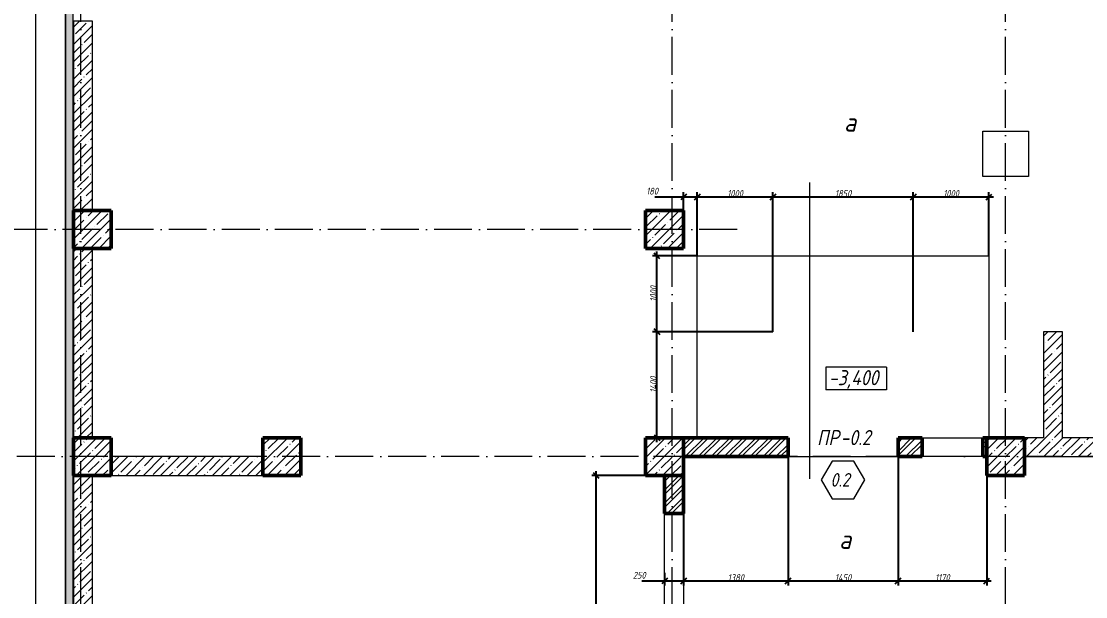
# Model space of a CAD drawing. Header units: millimetres. Extents: x -401725 to 250493, y 305116 to 802890.
# Drawn here: x -353889 to -339845, y 489647 to 497247 of the extents above; entities that cross this region are included whole.
import ezdxf

# ---------------------------------------------------------------- set-up
doc = ezdxf.new("R2010")
doc.units = ezdxf.units.MM
doc.linetypes.add('200_ШТРИХ_ш1п0_6_', pattern=[160, 100, -60])
doc.linetypes.add('50_200_ШТРИХ_1Т_ш5_п1_п1_', pattern=[700, 500, -100, 0, -100])
for name, color, linetype, lineweight in [('A-____-____-DIMS', 7, 'Continuous', 9), ('A-____-NOTE-TEXT', 7, 'Continuous', 9), ('A-DOOR-____-IDEN', 7, 'Continuous', 9), ('A-FLOR-____-OTLN', 7, 'Continuous', 9), ('A-GENM-____-IDEN', 7, 'Continuous', 9), ('A-GENM-____-OTLN', 7, 'Continuous', 9), ('A-WALL-____-MCUT', 7, 'Continuous', 13), ('A-WALL-____-MCUT-1', 7, 'Continuous', 9), ('A-WALL-____-MCUT-2', 7, 'Continuous', 50), ('A-WALL-____-MCUT-3', 7, 'Continuous', 9), ('A-WALL-____-PATT-1', 7, 'Continuous', 9), ('A-WALL-FNSH-MCUT-1', 7, 'Continuous', 9), ('G-____-____-DIMS', 7, 'Continuous', 9), ('S-COLS-____-MCUT', 7, 'Continuous', 50), ('S-COLS-____-OTLN', 7, 'Continuous', 9), ('S-GRID-____-OTLN-1', 7, '50_200_ШТРИХ_1Т_ш5_п1_п1_', 9)]:
    doc.layers.add(name, color=color, linetype=linetype, lineweight=lineweight)
for name, color, linetype, lineweight, true_color in [('A-DETL-GENF-OTLN-4', 9, '200_ШТРИХ_ш1п0_6_', 9, 0x808080), ('A-DETL-GENF-OTLN-5', 7, 'Continuous', 5, 0xc0c0c0), ('A-WALL-____-OTLN-1', 7, 'Continuous', 9, 0x800000), ('A-WALL-____-PATT-2', 7, 'Continuous', 9, 0x787878)]:
    doc.layers.add(name, color=color, linetype=linetype, lineweight=lineweight, true_color=true_color)
doc.styles.add('ISOCPEUR_I', font='isocpeui.ttf', dxfattribs={"width": 0.9, "height": 2.5})
doc.styles.add('ISOCPEUR_I_2', font='isocpeui.ttf', dxfattribs={"width": 0.85, "height": 2.3})
doc.styles.add('ISOCPEUR_I_6', font='isocpeui.ttf', dxfattribs={"width": 0.85, "height": 3.5})
doc.styles.add('ISOCPEUR_I_7', font='isocpeui.ttf', dxfattribs={"width": 0.9, "height": 90})
doc.dimstyles.new('ISO-1_8_0_9К_СРЕДНИЙ_Кладочные', dxfattribs={"dimscale": 304.8, "dimtxt": 89.638306, "dimasz": 0.246063, "dimexe": 0.19685, "dimexo": 0, "dimgap": 0, "dimtad": 1, "dimdec": 3, "dimrnd": 0.001, "dimdsep": 46, "dimtxsty": 'ISOCPEUR_I_7', "dimblk1": 'OBLIQUE', "dimblk2": 'OBLIQUE', "dimsah": 1, "dimcen": 0.09, "dimdle": 0.19685, "dimazin": 0, "dimtfac": 1, "dimtdec": 4, "dimtix": 1, "dimtmove": 2, "dimatfit": 3, "dimfxl": 1, "dimtvp": 1, "dimtolj": 1, "dimtzin": 0, "dimarcsym": 2})
doc.dimstyles.new('ISO-1_8_0_9К_СРЕДНИЙ_Кладочные_2', dxfattribs={"dimscale": 304.8, "dimtxt": 89.638306, "dimasz": 0.246063, "dimexe": 0.19685, "dimexo": 0, "dimgap": 0, "dimtad": 1, "dimdec": 3, "dimrnd": 0.001, "dimdsep": 46, "dimtxsty": 'ISOCPEUR_I_7', "dimblk1": 'OBLIQUE', "dimblk2": 'OBLIQUE', "dimsah": 1, "dimcen": 0.09, "dimdle": 0.19685, "dimazin": 0, "dimtfac": 1, "dimtdec": 4, "dimtix": 1, "dimtmove": 1, "dimatfit": 3, "dimfxl": 1, "dimtvp": 1, "dimtolj": 1, "dimtzin": 0, "dimarcsym": 2})
pattern_1 = [(45, (-350751.34, 459015.94), (-85.5366, 85.5366), []), (45, (-350694.32, 459015.94), (-85.5366, 85.5366), [])]
pattern_2 = [(45, (-350751.34, 459015.94), (-114.04925, 114.04925), []), (45, (-350637.3, 459015.94), (-114.04925, 114.04925), [201.612, -40.322, 3.353, -36.97])]

# ---------------------------------------------------------------- blocks, each defined once
blk = doc.blocks.new('BSC_Колонна _Прямоугольная - 500х500-25976076-АР1_Кладочный план подвала в осях 1-64_А-ГГ')
at = {"layer": 'S-COLS-____-OTLN'}
h = blk.add_hatch(dxfattribs=at)
h.set_pattern_fill('FP_6', color=256, style=0, pattern_type=2)
h.set_pattern_definition([(45, (-9850, -32481.04), (-114.04925, 114.04925), []), (45, (-9735.95, -32481.04), (-114.04925, 114.04925), [201.613, -40.323, 3.353, -36.97])])
h.paths.add_polyline_path([(-250, -250), (250, -250), (250, 250), (-250, 250)], flags=0)
at = {"layer": 'S-COLS-____-MCUT'}
for p, q in [((250, 250), (-250, 250)), ((-250, 250), (-250, -250)), ((250, -250), (250, 250)), ((-250, -250), (250, -250))]:
    blk.add_line(p, q, dxfattribs=at)
blk = doc.blocks.new('BSC_Колонна _Прямоугольная - 500х500-V42-АР1_Кладочный план подвала в осях 1-64_А-ГГ')
at = {"layer": 'S-COLS-____-OTLN'}
h = blk.add_hatch(dxfattribs=at)
h.set_pattern_fill('FP_53', color=256, style=0, pattern_type=2)
h.set_pattern_definition([(45, (2200, -32481.04), (-114.04925, 114.04925), []), (45, (2314.05, -32481.04), (-114.04925, 114.04925), [201.613, -40.323, 3.353, -36.97])])
h.paths.add_polyline_path([(-250, -250), (250, -250), (250, 250), (-250, 250)], flags=0)
at = {"layer": 'S-COLS-____-MCUT'}
for p, q in [((250, 250), (-250, 250)), ((-250, 250), (-250, -250)), ((250, -250), (250, 250)), ((-250, -250), (250, -250))]:
    blk.add_line(p, q, dxfattribs=at)
blk = doc.blocks.new('BSC_Колонна _Прямоугольная - 500х500-V43-АР1_Кладочный план подвала в осях 1-64_А-ГГ')
at = {"layer": 'S-COLS-____-OTLN'}
h = blk.add_hatch(dxfattribs=at)
h.set_pattern_fill('FP_54', color=256, style=0, pattern_type=2)
h.set_pattern_definition([(45, (-5350, -32481.04), (-114.04925, 114.04925), []), (45, (-5235.95, -32481.04), (-114.04925, 114.04925), [201.613, -40.323, 3.353, -36.97])])
h.paths.add_polyline_path([(-250, -250), (250, -250), (250, 250), (-250, 250)], flags=0)
at = {"layer": 'S-COLS-____-MCUT'}
for p, q in [((250, 250), (-250, 250)), ((-250, 250), (-250, -250)), ((250, -250), (250, 250)), ((-250, -250), (250, -250))]:
    blk.add_line(p, q, dxfattribs=at)
blk = doc.blocks.new('BSC_Колонна _Прямоугольная - 500х500-V54-АР1_Кладочный план подвала в осях 1-64_А-ГГ')
at = {"layer": 'S-COLS-____-OTLN'}
h = blk.add_hatch(dxfattribs=at)
h.set_pattern_fill('FP_65', color=256, style=0, pattern_type=2)
h.set_pattern_definition([(45, (2200, -35481.04), (-114.04925, 114.04925), []), (45, (2314.05, -35481.04), (-114.04925, 114.04925), [201.613, -40.323, 3.353, -36.97])])
h.paths.add_polyline_path([(-250, -250), (250, -250), (250, 250), (-250, 250)], flags=0)
at = {"layer": 'S-COLS-____-MCUT'}
for p, q in [((250, 250), (-250, 250)), ((-250, 250), (-250, -250)), ((250, -250), (250, 250)), ((-250, -250), (250, -250))]:
    blk.add_line(p, q, dxfattribs=at)
blk = doc.blocks.new('BSC_Колонна _Прямоугольная - 500х500-V55-АР1_Кладочный план подвала в осях 1-64_А-ГГ')
at = {"layer": 'S-COLS-____-OTLN'}
h = blk.add_hatch(dxfattribs=at)
h.set_pattern_fill('FP_66', color=256, style=0, pattern_type=2)
h.set_pattern_definition([(45, (-5350, -35481.04), (-114.04925, 114.04925), []), (45, (-5235.95, -35481.04), (-114.04925, 114.04925), [201.613, -40.323, 3.353, -36.97])])
h.paths.add_polyline_path([(-250, -250), (250, -250), (250, 250), (-250, 250)], flags=0)
at = {"layer": 'S-COLS-____-MCUT'}
for p, q in [((250, 250), (-250, 250)), ((-250, 250), (-250, -250)), ((250, -250), (250, 250)), ((-250, -250), (250, -250))]:
    blk.add_line(p, q, dxfattribs=at)
blk = doc.blocks.new('BSC_Колонна _Прямоугольная - 500х500-V147-АР1_Кладочный план подвала в осях 1-64_А-ГГ')
at = {"layer": 'S-COLS-____-OTLN'}
h = blk.add_hatch(dxfattribs=at)
h.set_pattern_fill('FP_163', color=256, style=0, pattern_type=2)
h.set_pattern_definition([(45, (-300, -32481.04), (-114.04925, 114.04925), []), (45, (-185.95, -32481.04), (-114.04925, 114.04925), [201.613, -40.323, 3.353, -36.97])])
h.paths.add_polyline_path([(-250, -250), (250, -250), (250, 250), (-250, 250)], flags=0)
at = {"layer": 'S-COLS-____-MCUT'}
for p, q in [((250, 250), (-250, 250)), ((-250, 250), (-250, -250)), ((250, -250), (250, 250)), ((-250, -250), (250, -250))]:
    blk.add_line(p, q, dxfattribs=at)
blk = doc.blocks.new('АР_Перемычка - АР_Перемычка-28769347-АР1_Кладочный план подвала в осях 1-64_А-ГГ')
at = {"layer": 'A-GENM-____-OTLN'}
blk.add_line((-250, -125), (-243, -125), dxfattribs=at)
blk = doc.blocks.new('DET_L_Имитация разреза_ISO2-5 - Вправо-27490000-АР1_Кладочный план подвала в осях 1-64_А-ГГ')
at = {"layer": 'A-DETL-GENF-OTLN-5'}
blk.add_line((143, 0), (4057, 0), dxfattribs=at)
blk = doc.blocks.new('Высотные отметки - 9_5х3_5_h_-17668430-АР1_Кладочный план подвала в осях 1-64_А-ГГ')
at = {"layer": 'G-____-____-DIMS'}
for p, q in [((-4, 3), (-4, 0)), ((4, 3), (-4, 3)), ((4, 3), (4, 0)), ((4, 0), (-4, 0))]:
    blk.add_line(p, q, dxfattribs=at)
blk = doc.blocks.new('_Oblique')
at = {"color": 0, "linetype": 'ByBlock', "lineweight": -2}
blk.add_line((-0.5, -0.5), (0.5, 0.5), dxfattribs=at)
blk = doc.blocks.new('*D8252')
at = {"layer": 'A-____-____-DIMS', "color": 0, "lineweight": -2, "transparency": 16777216}
for p, q in [((-345530, 494928), (-345151, 494928)), ((-345211, 494928), (-344911, 494928)), ((-345151, 494747), (-345151, 494988)), ((-344971, 494147), (-344971, 494988))]:
    blk.add_line(p, q, dxfattribs=at)
at = {"layer": 'Defpoints', "color": 0, "transparency": 16777216}
for p in [(-344971, 494928), (-345151, 494747), (-344971, 494147)]:
    blk.add_point(p, dxfattribs=at)
at = {"layer": 'A-____-____-DIMS', "color": 0, "lineweight": -2, "transparency": 16777216, "xscale": 75, "yscale": 75, "zscale": 75, "rotation": 180}
blk.add_blockref('_Oblique', (-345151, 494928), dxfattribs=at)
at = {"layer": 'A-____-____-DIMS', "color": 0, "lineweight": -2, "transparency": 16777216, "xscale": 75, "yscale": 75, "zscale": 75}
blk.add_blockref('_Oblique', (-344971, 494928), dxfattribs=at)
at = {"layer": 'A-____-____-DIMS', "color": 0, "transparency": 16777216, "insert": (-345644, 495048), "char_height": 90, "width": 368.21, "attachment_point": 1, "line_spacing_factor": 1.149209, "style": 'ISOCPEUR_I_7'}
blk.add_mtext('\\A1;180', dxfattribs=at)
blk = doc.blocks.new('*D8253')
at = {"layer": 'A-____-____-DIMS', "color": 0, "lineweight": -2, "transparency": 16777216}
for p, q in [((-345031, 494928), (-343911, 494928)), ((-344971, 494147), (-344971, 494988)), ((-343971, 493147), (-343971, 494988))]:
    blk.add_line(p, q, dxfattribs=at)
at = {"layer": 'Defpoints', "color": 0, "transparency": 16777216}
for p in [(-343971, 494928), (-344971, 494147), (-343971, 493147)]:
    blk.add_point(p, dxfattribs=at)
at = {"layer": 'A-____-____-DIMS', "color": 0, "lineweight": -2, "transparency": 16777216, "xscale": 75, "yscale": 75, "zscale": 75, "rotation": 180}
blk.add_blockref('_Oblique', (-344971, 494928), dxfattribs=at)
at = {"layer": 'A-____-____-DIMS', "color": 0, "lineweight": -2, "transparency": 16777216, "xscale": 75, "yscale": 75, "zscale": 75}
blk.add_blockref('_Oblique', (-343971, 494928), dxfattribs=at)
at = {"layer": 'A-____-____-DIMS', "color": 0, "transparency": 16777216, "insert": (-344471, 494973), "char_height": 90, "width": 504.73, "attachment_point": 5, "style": 'ISOCPEUR_I_7'}
blk.add_mtext('\\A1;1000', dxfattribs=at)
blk = doc.blocks.new('*D8254')
at = {"layer": 'A-____-____-DIMS', "color": 0, "lineweight": -2, "transparency": 16777216}
for p, q in [((-344031, 494928), (-342061, 494928)), ((-343971, 493147), (-343971, 494988)), ((-342121, 493147), (-342121, 494988))]:
    blk.add_line(p, q, dxfattribs=at)
at = {"layer": 'Defpoints', "color": 0, "transparency": 16777216}
for p in [(-342121, 494928), (-343971, 493147), (-342121, 493147)]:
    blk.add_point(p, dxfattribs=at)
at = {"layer": 'A-____-____-DIMS', "color": 0, "lineweight": -2, "transparency": 16777216, "xscale": 75, "yscale": 75, "zscale": 75, "rotation": 180}
blk.add_blockref('_Oblique', (-343971, 494928), dxfattribs=at)
at = {"layer": 'A-____-____-DIMS', "color": 0, "lineweight": -2, "transparency": 16777216, "xscale": 75, "yscale": 75, "zscale": 75}
blk.add_blockref('_Oblique', (-342121, 494928), dxfattribs=at)
at = {"layer": 'A-____-____-DIMS', "color": 0, "transparency": 16777216, "insert": (-343046, 494973), "char_height": 90, "width": 504.73, "attachment_point": 5, "style": 'ISOCPEUR_I_7'}
blk.add_mtext('\\A1;1850', dxfattribs=at)
blk = doc.blocks.new('*D8255')
at = {"layer": 'A-____-____-DIMS', "color": 0, "lineweight": -2, "transparency": 16777216}
for p, q in [((-342181, 494928), (-341061, 494928)), ((-342121, 493147), (-342121, 494988)), ((-341121, 494147), (-341121, 494988))]:
    blk.add_line(p, q, dxfattribs=at)
at = {"layer": 'Defpoints', "color": 0, "transparency": 16777216}
for p in [(-341121, 494928), (-341121, 494147), (-342121, 493147)]:
    blk.add_point(p, dxfattribs=at)
at = {"layer": 'A-____-____-DIMS', "color": 0, "lineweight": -2, "transparency": 16777216, "xscale": 75, "yscale": 75, "zscale": 75, "rotation": 180}
blk.add_blockref('_Oblique', (-342121, 494928), dxfattribs=at)
at = {"layer": 'A-____-____-DIMS', "color": 0, "lineweight": -2, "transparency": 16777216, "xscale": 75, "yscale": 75, "zscale": 75}
blk.add_blockref('_Oblique', (-341121, 494928), dxfattribs=at)
at = {"layer": 'A-____-____-DIMS', "color": 0, "transparency": 16777216, "insert": (-341621, 494973), "char_height": 90, "width": 504.73, "attachment_point": 5, "style": 'ISOCPEUR_I_7'}
blk.add_mtext('\\A1;1000', dxfattribs=at)
blk = doc.blocks.new('*D8256')
at = {"layer": 'A-____-____-DIMS', "color": 0, "lineweight": -2, "transparency": 16777216}
for p, q in [((-343971, 493147), (-345562, 493147)), ((-345502, 491687), (-345502, 493207)), ((-345151, 491747), (-345562, 491747))]:
    blk.add_line(p, q, dxfattribs=at)
at = {"layer": 'Defpoints', "color": 0, "transparency": 16777216}
for p in [(-345502, 493147), (-343971, 493147), (-345151, 491747)]:
    blk.add_point(p, dxfattribs=at)
at = {"layer": 'A-____-____-DIMS', "color": 0, "lineweight": -2, "transparency": 16777216, "xscale": 75, "yscale": 75, "zscale": 75}
for p, rotation in [((-345502, 493147), 90), ((-345502, 491747), 270)]:
    blk.add_blockref('_Oblique', p, dxfattribs=dict(at, rotation=rotation))
at = {"layer": 'A-____-____-DIMS', "color": 0, "transparency": 16777216, "insert": (-345547, 492447), "char_height": 90, "width": 521.28, "attachment_point": 5, "rotation": 90, "style": 'ISOCPEUR_I_7'}
blk.add_mtext('\\A1;1400', dxfattribs=at)
blk = doc.blocks.new('*D8257')
at = {"layer": 'A-____-____-DIMS', "color": 0, "lineweight": -2, "transparency": 16777216}
for p, q in [((-344971, 494147), (-345562, 494147)), ((-345502, 493087), (-345502, 494207)), ((-343971, 493147), (-345562, 493147))]:
    blk.add_line(p, q, dxfattribs=at)
at = {"layer": 'Defpoints', "color": 0, "transparency": 16777216}
for p in [(-345502, 494147), (-344971, 494147), (-343971, 493147)]:
    blk.add_point(p, dxfattribs=at)
at = {"layer": 'A-____-____-DIMS', "color": 0, "lineweight": -2, "transparency": 16777216, "xscale": 75, "yscale": 75, "zscale": 75}
for p, rotation in [((-345502, 494147), 90), ((-345502, 493147), 270)]:
    blk.add_blockref('_Oblique', p, dxfattribs=dict(at, rotation=rotation))
at = {"layer": 'A-____-____-DIMS', "color": 0, "transparency": 16777216, "insert": (-345547, 493647), "char_height": 90, "width": 504.73, "attachment_point": 5, "rotation": 90, "style": 'ISOCPEUR_I_7'}
blk.add_mtext('\\A1;1000', dxfattribs=at)
blk = doc.blocks.new('Марка проема - марка проема-27336095-АР1_Кладочный план подвала в осях 1-64_А-ГГ')
at = {"layer": 'A-DOOR-____-IDEN'}
for p, q in [((-1.44, 0.16), (-2.88, -2.33)), ((1.44, 0.16), (-1.44, 0.16)), ((2.88, -2.33), (1.44, 0.16)), ((-2.88, -2.33), (-1.44, -4.82)), ((1.44, -4.82), (2.88, -2.33)), ((-1.44, -4.82), (1.44, -4.82))]:
    blk.add_line(p, q, dxfattribs=at)
blk = doc.blocks.new('*D8298')
at = {"layer": 'A-____-____-DIMS', "color": 0, "lineweight": -2, "transparency": 16777216}
for p, q in [((-346302, 485687), (-346302, 491307)), ((-345651, 491247), (-346362, 491247)), ((-345651, 485747), (-346362, 485747))]:
    blk.add_line(p, q, dxfattribs=at)
at = {"layer": 'Defpoints', "color": 0, "transparency": 16777216}
for p in [(-346302, 491247), (-345651, 491247), (-345651, 485747)]:
    blk.add_point(p, dxfattribs=at)
at = {"layer": 'A-____-____-DIMS', "color": 0, "lineweight": -2, "transparency": 16777216, "xscale": 75, "yscale": 75, "zscale": 75}
for p, rotation in [((-346302, 491247), 90), ((-346302, 485747), 270)]:
    blk.add_blockref('_Oblique', p, dxfattribs=dict(at, rotation=rotation))
at = {"layer": 'A-____-____-DIMS', "color": 0, "transparency": 16777216, "insert": (-346347, 488497), "char_height": 90, "width": 546.1, "attachment_point": 5, "rotation": 90, "style": 'ISOCPEUR_I_7'}
blk.add_mtext('\\A1;5500', dxfattribs=at)
blk = doc.blocks.new('*D8299')
at = {"layer": 'A-____-____-DIMS', "color": 0, "lineweight": -2, "transparency": 16777216}
for p, q in [((-345151, 491497), (-345151, 489796)), ((-345401, 489962), (-345401, 489796)), ((-345702, 489856), (-345401, 489856)), ((-345461, 489856), (-345091, 489856))]:
    blk.add_line(p, q, dxfattribs=at)
at = {"layer": 'Defpoints', "color": 0, "transparency": 16777216}
for p in [(-345151, 491497), (-345401, 489962), (-345151, 489856)]:
    blk.add_point(p, dxfattribs=at)
at = {"layer": 'A-____-____-DIMS', "color": 0, "lineweight": -2, "transparency": 16777216, "xscale": 75, "yscale": 75, "zscale": 75, "rotation": 180}
blk.add_blockref('_Oblique', (-345401, 489856), dxfattribs=at)
at = {"layer": 'A-____-____-DIMS', "color": 0, "lineweight": -2, "transparency": 16777216, "xscale": 75, "yscale": 75, "zscale": 75}
blk.add_blockref('_Oblique', (-345151, 489856), dxfattribs=at)
at = {"layer": 'A-____-____-DIMS', "color": 0, "transparency": 16777216, "insert": (-345820, 489976), "char_height": 90, "width": 409.58, "attachment_point": 1, "line_spacing_factor": 1.149209, "style": 'ISOCPEUR_I_7'}
blk.add_mtext('\\A1;250', dxfattribs=at)
blk = doc.blocks.new('*D8300')
at = {"layer": 'A-____-____-DIMS', "color": 0, "lineweight": -2, "transparency": 16777216}
for p, q in [((-345151, 491497), (-345151, 489796)), ((-343771, 491489), (-343771, 489796)), ((-345211, 489856), (-343711, 489856))]:
    blk.add_line(p, q, dxfattribs=at)
at = {"layer": 'Defpoints', "color": 0, "transparency": 16777216}
for p in [(-345151, 491497), (-343771, 491489), (-343771, 489856)]:
    blk.add_point(p, dxfattribs=at)
at = {"layer": 'A-____-____-DIMS', "color": 0, "lineweight": -2, "transparency": 16777216, "xscale": 75, "yscale": 75, "zscale": 75, "rotation": 180}
blk.add_blockref('_Oblique', (-345151, 489856), dxfattribs=at)
at = {"layer": 'A-____-____-DIMS', "color": 0, "lineweight": -2, "transparency": 16777216, "xscale": 75, "yscale": 75, "zscale": 75}
blk.add_blockref('_Oblique', (-343771, 489856), dxfattribs=at)
at = {"layer": 'A-____-____-DIMS', "color": 0, "transparency": 16777216, "insert": (-344461, 489901), "char_height": 90, "width": 504.73, "attachment_point": 5, "style": 'ISOCPEUR_I_7'}
blk.add_mtext('\\A1;1380', dxfattribs=at)
blk = doc.blocks.new('*D8301')
at = {"layer": 'A-____-____-DIMS', "color": 0, "lineweight": -2, "transparency": 16777216}
for p, q in [((-343771, 491489), (-343771, 489796)), ((-342321, 491489), (-342321, 489796)), ((-343831, 489856), (-342261, 489856))]:
    blk.add_line(p, q, dxfattribs=at)
at = {"layer": 'Defpoints', "color": 0, "transparency": 16777216}
for p in [(-343771, 491489), (-342321, 491489), (-342321, 489856)]:
    blk.add_point(p, dxfattribs=at)
at = {"layer": 'A-____-____-DIMS', "color": 0, "lineweight": -2, "transparency": 16777216, "xscale": 75, "yscale": 75, "zscale": 75, "rotation": 180}
blk.add_blockref('_Oblique', (-343771, 489856), dxfattribs=at)
at = {"layer": 'A-____-____-DIMS', "color": 0, "lineweight": -2, "transparency": 16777216, "xscale": 75, "yscale": 75, "zscale": 75}
blk.add_blockref('_Oblique', (-342321, 489856), dxfattribs=at)
at = {"layer": 'A-____-____-DIMS', "color": 0, "transparency": 16777216, "insert": (-343046, 489901), "char_height": 90, "width": 521.28, "attachment_point": 5, "style": 'ISOCPEUR_I_7'}
blk.add_mtext('\\A1;1450', dxfattribs=at)
blk = doc.blocks.new('*D8302')
at = {"layer": 'A-____-____-DIMS', "color": 0, "lineweight": -2, "transparency": 16777216}
for p, q in [((-342321, 491489), (-342321, 489796)), ((-341151, 491497), (-341151, 489796)), ((-342381, 489856), (-341091, 489856))]:
    blk.add_line(p, q, dxfattribs=at)
at = {"layer": 'Defpoints', "color": 0, "transparency": 16777216}
for p in [(-342321, 491489), (-341151, 491497), (-341151, 489856)]:
    blk.add_point(p, dxfattribs=at)
at = {"layer": 'A-____-____-DIMS', "color": 0, "lineweight": -2, "transparency": 16777216, "xscale": 75, "yscale": 75, "zscale": 75, "rotation": 180}
blk.add_blockref('_Oblique', (-342321, 489856), dxfattribs=at)
at = {"layer": 'A-____-____-DIMS', "color": 0, "lineweight": -2, "transparency": 16777216, "xscale": 75, "yscale": 75, "zscale": 75}
blk.add_blockref('_Oblique', (-341151, 489856), dxfattribs=at)
at = {"layer": 'A-____-____-DIMS', "color": 0, "transparency": 16777216, "insert": (-341736, 489901), "char_height": 90, "width": 463.36, "attachment_point": 5, "style": 'ISOCPEUR_I_7'}
blk.add_mtext('\\A1;1170', dxfattribs=at)

msp = doc.modelspace()

# ---------------------------------------------------------------- hatches: boundary and pattern name
at = {"layer": 'A-WALL-____-PATT-1'}
h = msp.add_hatch(dxfattribs=at)
h.set_pattern_fill('FP_91', color=256, style=0, pattern_type=2)
h.set_pattern_definition([(0, (-350751.34, 459015.94), (120.968, 69.841), [80.645, -161.29]), (120, (-350751.34, 459015.94), (-120.96808, 69.84086), [80.645, -161.29]), (60, (-350751.34, 459015.94), (-8e-05, 139.68186), [0, -161.29, 80.645, 0])])
h.paths.add_polyline_path([(-353203.3432, 456994.983), (-353203.3432, 506748.983), (-353303.3432, 506748.983), (-353303.3432, 456994.983)], flags=0)
h = msp.add_hatch(dxfattribs=at)
h.set_pattern_fill('FP_1', color=256, style=0, pattern_type=2)
h.set_pattern_definition(pattern_2)
h.paths.add_polyline_path([(-352951.3432, 494746.983), (-352951.3432, 497246.6355), (-353201.3432, 497246.6355), (-353201.3432, 494746.983)], flags=0)
h = msp.add_hatch(dxfattribs=at)
h.set_pattern_fill('FP_1', color=256, style=0, pattern_type=2)
h.set_pattern_definition(pattern_2)
h.paths.add_polyline_path([(-352951.3432, 491746.983), (-352951.3432, 494246.983), (-353201.3432, 494246.983), (-353201.3432, 491746.983)], flags=0)
h = msp.add_hatch(dxfattribs=at)
h.set_pattern_fill('FP_1', color=256, style=0, pattern_type=2)
h.set_pattern_definition(pattern_2)
h.paths.add_polyline_path([(-340151.3432, 491746.983), (-340151.3432, 493146.983), (-340401.3432, 493146.983), (-340401.3432, 491746.983)], flags=0)
h = msp.add_hatch(dxfattribs=at)
h.set_pattern_fill('FP_1', color=256, style=0, pattern_type=2)
h.set_pattern_definition(pattern_2)
h.paths.add_polyline_path([(-336851.3432, 491496.983), (-336851.3432, 491746.983), (-340651.3432, 491746.983), (-340651.3432, 491496.983)], flags=0)
h = msp.add_hatch(dxfattribs=at)
h.set_pattern_fill('FP_1', color=256, style=0, pattern_type=2)
h.set_pattern_definition(pattern_2)
h.paths.add_polyline_path([(-350701.3432, 491246.983), (-350701.3432, 491496.983), (-352701.3432, 491496.983), (-352701.3432, 491246.983), (-350766.7111, 491246.983)], flags=0)
h = msp.add_hatch(dxfattribs=at)
h.set_pattern_fill('FP_1', color=256, style=0, pattern_type=2)
h.set_pattern_definition(pattern_2)
h.paths.add_polyline_path([(-352951.3432, 485746.983), (-352951.3432, 491246.983), (-353201.3432, 491246.983), (-353201.3432, 485746.983)], flags=0)
at = {"layer": 'A-WALL-____-PATT-2'}
h = msp.add_hatch(dxfattribs=at)
h.set_pattern_fill('FP_5', color=256, style=0, pattern_type=2)
h.set_pattern_definition(pattern_1)
h.paths.add_polyline_path([(-341151.3432, 491496.983), (-341151.3432, 491746.983), (-341201.3432, 491746.983), (-341201.3432, 491496.983)], flags=0)
h.paths.add_polyline_path([(-342321.3432, 491496.983), (-342001.3432, 491496.983), (-342001.3432, 491746.983), (-342321.3432, 491746.983)], flags=0)
h.paths.add_polyline_path([(-343771.3432, 491496.983), (-343771.3432, 491746.983), (-345151.3432, 491746.983), (-345151.3432, 491496.983)], flags=0)
h = msp.add_hatch(dxfattribs=at)
h.set_pattern_fill('FP_5', color=256, style=0, pattern_type=2)
h.set_pattern_definition(pattern_1)
h.paths.add_polyline_path([(-345151.3432, 485746.983), (-345151.3432, 489446.983), (-345401.3432, 489446.983), (-345401.3432, 485746.983)], flags=0)
h.paths.add_polyline_path([(-345401.3432, 490746.983), (-345151.3432, 490746.983), (-345151.3432, 491246.983), (-345401.3432, 491246.983)], flags=0)

# ---------------------------------------------------------------- linework, layer by layer
at = {"layer": 'A-FLOR-____-OTLN'}
for p, q in [((-353701.3432, 507246.983), (-353701.3432, 468546.983)), ((-341200.4187, 495196.983), (-341200.4187, 495796.983)), ((-341200.4187, 495796.983), (-340600.4187, 495796.983)), ((-340600.4187, 495796.983), (-340600.4187, 495196.983)), ((-340600.4187, 495196.983), (-341200.4187, 495196.983)), ((-344971.3432, 491746.983), (-344971.3432, 494146.983)), ((-344971.3432, 494146.983), (-341121.3432, 494146.983)), ((-341121.3432, 494146.983), (-341121.3432, 491746.983)), ((-343771.3432, 491496.983), (-342321.3432, 491496.983))]:
    msp.add_line(p, q, dxfattribs=at)
at = {"layer": 'A-WALL-____-MCUT'}
for p, q in [((-353311.3432, 506856.983), (-353311.3432, 456986.983)), ((-353303.3432, 456994.983), (-353303.3432, 506848.983))]:
    msp.add_line(p, q, dxfattribs=at)
at = {"layer": 'A-WALL-____-MCUT-1'}
for p, q in [((-352951.3432, 497246.6355), (-353201.3432, 497246.6355)), ((-353201.3432, 497246.6355), (-353201.3432, 494746.983)), ((-352951.3432, 494746.983), (-352951.3432, 497246.6355)), ((-353201.3432, 494246.983), (-353201.3432, 491746.983)), ((-352951.3432, 491746.983), (-352951.3432, 494246.983)), ((-340151.3432, 493146.983), (-340401.3432, 493146.983)), ((-340401.3432, 493146.983), (-340401.3432, 491746.983)), ((-340151.3432, 491746.983), (-340151.3432, 493146.983)), ((-340401.3432, 491746.983), (-340651.3432, 491746.983)), ((-338851.3432, 491746.983), (-340151.3432, 491746.983)), ((-350701.3432, 491496.983), (-352701.3432, 491496.983)), ((-340651.3432, 491496.983), (-336851.3432, 491496.983)), ((-353201.3432, 491246.983), (-353201.3432, 485746.983)), ((-352951.3432, 485746.983), (-352951.3432, 491246.983)), ((-352701.3432, 491246.983), (-350701.3432, 491246.983))]:
    msp.add_line(p, q, dxfattribs=at)
at = {"layer": 'A-WALL-____-MCUT-2'}
for p, q in [((-343771.3432, 491746.983), (-345151.3432, 491746.983)), ((-343771.3432, 491496.983), (-343771.3432, 491746.983)), ((-342001.3432, 491746.983), (-342321.3432, 491746.983)), ((-342321.3432, 491746.983), (-342321.3432, 491496.983)), ((-342001.3432, 491496.983), (-342001.3432, 491746.983)), ((-341151.3432, 491746.983), (-341201.3432, 491746.983)), ((-341201.3432, 491746.983), (-341201.3432, 491496.983)), ((-345151.3432, 491496.983), (-343771.3432, 491496.983)), ((-342321.3432, 491496.983), (-342001.3432, 491496.983)), ((-341201.3432, 491496.983), (-341151.3432, 491496.983)), ((-345401.3432, 491246.983), (-345401.3432, 490746.983)), ((-345151.3432, 490746.983), (-345151.3432, 491246.983)), ((-345401.3432, 490746.983), (-345151.3432, 490746.983))]:
    msp.add_line(p, q, dxfattribs=at)
at = {"layer": 'A-WALL-____-MCUT-3'}
msp.add_line((-353203.3432, 457094.983), (-353203.3432, 506748.983), dxfattribs=at)
at = {"layer": 'A-WALL-____-OTLN-1'}
for p, q in [((-342001.3432, 491746.983), (-341201.3432, 491746.983)), ((-341201.3432, 491496.983), (-342001.3432, 491496.983)), ((-345401.3432, 489446.983), (-345401.3432, 490746.983)), ((-345151.3432, 490746.983), (-345151.3432, 489446.983))]:
    msp.add_line(p, q, dxfattribs=at)
at = {"layer": 'A-WALL-FNSH-MCUT-1'}
msp.add_line((-353201.3432, 497246.6355), (-353201.3432, 497246.983), dxfattribs=at)
at = {"layer": 'S-GRID-____-OTLN-1'}
for p, q in [((-353101.3432, 454533.3346), (-353101.3432, 508896.9006)), ((-345301.3432, 454533.3346), (-345301.3432, 508896.9006)), ((-340901.3432, 454533.3346), (-340901.3432, 508896.9006)), ((-344442.8574, 494496.983), (-355420.1134, 494496.983)), ((-324043.6041, 491496.983), (-355420.1134, 491496.983))]:
    msp.add_line(p, q, dxfattribs=at)

# ---------------------------------------------------------------- block references
at = {"layer": 'A-DETL-GENF-OTLN-4', "rotation": 89.99999999999994}
msp.add_blockref('DET_L_Имитация разреза_ISO2-5 - Вправо-27490000-АР1_Кладочный план подвала в осях 1-64_А-ГГ', (-343485.9159, 491060.1752), dxfattribs=at)
at = {"layer": 'A-DOOR-____-IDEN', "xscale": 99.99999999999993, "yscale": 99.99999999999993, "zscale": 99.99999999999993}
msp.add_blockref('Марка проема - марка проема-27336095-АР1_Кладочный план подвала в осях 1-64_А-ГГ', (-343046.3432, 491421.983), dxfattribs=at)
at = {"layer": 'A-GENM-____-OTLN'}
msp.add_blockref('АР_Перемычка - АР_Перемычка-28769347-АР1_Кладочный план подвала в осях 1-64_А-ГГ', (-343771.3432, 491621.983), dxfattribs=at)
at = {"layer": 'G-____-____-DIMS', "xscale": 99.99999999999993, "yscale": 99.99999999999993, "zscale": 99.99999999999993}
msp.add_blockref('Высотные отметки - 9_5х3_5_h_-17668430-АР1_Кладочный план подвала в осях 1-64_А-ГГ', (-342872.2548, 492378.9242), dxfattribs=at)
at = {"layer": 'S-COLS-____-OTLN'}
for name, p in [('BSC_Колонна _Прямоугольная - 500х500-V54-АР1_Кладочный план подвала в осях 1-64_А-ГГ', (-352951.3432, 494496.983)), ('BSC_Колонна _Прямоугольная - 500х500-V55-АР1_Кладочный план подвала в осях 1-64_А-ГГ', (-345401.3432, 494496.983)), ('BSC_Колонна _Прямоугольная - 500х500-V42-АР1_Кладочный план подвала в осях 1-64_А-ГГ', (-352951.3432, 491496.983)), ('BSC_Колонна _Прямоугольная - 500х500-V147-АР1_Кладочный план подвала в осях 1-64_А-ГГ', (-350451.3432, 491496.983)), ('BSC_Колонна _Прямоугольная - 500х500-V43-АР1_Кладочный план подвала в осях 1-64_А-ГГ', (-345401.3432, 491496.983)), ('BSC_Колонна _Прямоугольная - 500х500-25976076-АР1_Кладочный план подвала в осях 1-64_А-ГГ', (-340901.3432, 491496.983))]:
    msp.add_blockref(name, p, dxfattribs=at)

# ---------------------------------------------------------------- texts
at = {"layer": 'A-____-NOTE-TEXT', "char_height": 250, "width": 223.670813, "attachment_point": 1, "style": 'ISOCPEUR_I'}
for insert in [(-343033.5255, 496039.2417), (-343098.2944, 490529.4154)]:
    msp.add_mtext('\\fISOCPEUR|b0|i1|c204|p34|;\\W.9;а', dxfattribs=dict(at, insert=insert))
at = {"layer": 'A-DOOR-____-IDEN', "insert": (-343212.1323, 491280.8025), "char_height": 180, "width": 353.544187, "attachment_point": 1, "style": 'ISOCPEUR_I_6'}
msp.add_mtext('0.2', dxfattribs=at)
at = {"layer": 'A-GENM-____-IDEN', "char_height": 200, "attachment_point": 1, "style": 'ISOCPEUR_I_2'}
for s, insert, width in [('ПР', (-343389.3499, 491849.0991), 375.18975), ('-0.2', (-343079.7874, 491849.0991), 548.35425)]:
    msp.add_mtext(s, dxfattribs=dict(at, insert=insert, width=width))
at = {"layer": 'G-____-____-DIMS', "insert": (-343232.788, 492640.2154), "char_height": 200, "width": 865.279833, "attachment_point": 1, "line_spacing_factor": 1.149209, "style": 'ISOCPEUR_I_2'}
msp.add_mtext('-3,400', dxfattribs=at)

# ---------------------------------------------------------------- dimensions: what is measured, and where the dimension line sits
at = {"layer": 'A-____-____-DIMS'}
for base, p1, p2, override, picture, middle in [((-344971.3432, 494928.1635), (-345151.3432, 494746.983), (-344971.3432, 494146.983), {"dimtxt": 400, "dimpost": '<>', "dimfxl": 626.418391}, '*D8252', (-345459.457, 495043.3255)), ((-345151.3432, 489855.7029), (-345401.3432, 489961.7689), (-345151.3432, 491496.983), {"dimtxt": 400, "dimpost": '<>', "dimfxl": 1555.436299}, '*D8299', (-345615.6656, 489970.865))]:
    dim = msp.add_linear_dim(base=base, p1=p1, p2=p2, dimstyle='ISO-1_8_0_9К_СРЕДНИЙ_Кладочные_2', override=override, dxfattribs=at)
    dim.commit()
    dim.dimension.update_dxf_attribs({"geometry": picture, "text_midpoint": middle, "dimtype": 160})
for base, p1, p2, override, picture, middle in [((-343971.3432, 494928.1635), (-344971.3432, 494146.983), (-343971.3432, 493146.983), {"dimtxt": 400, "dimpost": '<>', "dimfxl": 1414.213562}, '*D8253', (-344471.3432, 494973.1635)), ((-342121.3432, 494928.1635), (-343971.3432, 493146.983), (-342121.3432, 493146.983), {"dimtxt": 400, "dimpost": '<>', "dimfxl": 1850}, '*D8254', (-343046.3432, 494973.1635)), ((-341121.3432, 494928.1635), (-342121.3432, 493146.983), (-341121.3432, 494146.983), {"dimtxt": 400, "dimpost": '<>', "dimfxl": 1414.213562}, '*D8255', (-341621.3432, 494973.1635)), ((-343771.3432, 489855.7029), (-345151.3432, 491496.983), (-343771.3432, 491488.983), {"dimtxt": 400, "dimpost": '<>', "dimfxl": 1380.023188}, '*D8300', (-344461.3432, 489900.7029)), ((-342321.3432, 489855.7029), (-343771.3432, 491488.983), (-342321.3432, 491488.983), {"dimtxt": 400, "dimpost": '<>', "dimfxl": 1450}, '*D8301', (-343046.3432, 489900.7029)), ((-341151.3432, 489855.7029), (-342321.3432, 491488.983), (-341151.3432, 491496.983), {"dimtxt": 400, "dimpost": '<>', "dimfxl": 1170.02735}, '*D8302', (-341736.3432, 489901.2825))]:
    dim = msp.add_linear_dim(base=base, p1=p1, p2=p2, dimstyle='ISO-1_8_0_9К_СРЕДНИЙ_Кладочные', override=override, dxfattribs=at)
    dim.commit()
    dim.dimension.update_dxf_attribs({"geometry": picture, "text_midpoint": middle})
for base, p1, p2, override, picture, middle in [((-345502.1525, 494146.983), (-343971.3432, 493146.983), (-344971.3432, 494146.983), {"dimtxt": 400, "dimpost": '<>', "dimfxl": 1414.213562}, '*D8257', (-345547.1525, 493646.983)), ((-345502.1525, 493146.983), (-345151.3432, 491746.983), (-343971.3432, 493146.983), {"dimtxt": 400, "dimpost": '<>', "dimfxl": 1830.956034}, '*D8256', (-345547.1525, 492446.983)), ((-346302.1525, 491246.983), (-345651.3432, 485746.983), (-345651.3432, 491246.983), {"dimtxt": 400, "dimpost": '<>', "dimfxl": 5500}, '*D8298', (-346347.1525, 488496.983))]:
    dim = msp.add_linear_dim(base=base, p1=p1, p2=p2, angle=90, dimstyle='ISO-1_8_0_9К_СРЕДНИЙ_Кладочные', override=override, dxfattribs=at)
    dim.commit()
    dim.dimension.update_dxf_attribs({"geometry": picture, "text_midpoint": middle})

doc.saveas('drawing.dxf')
